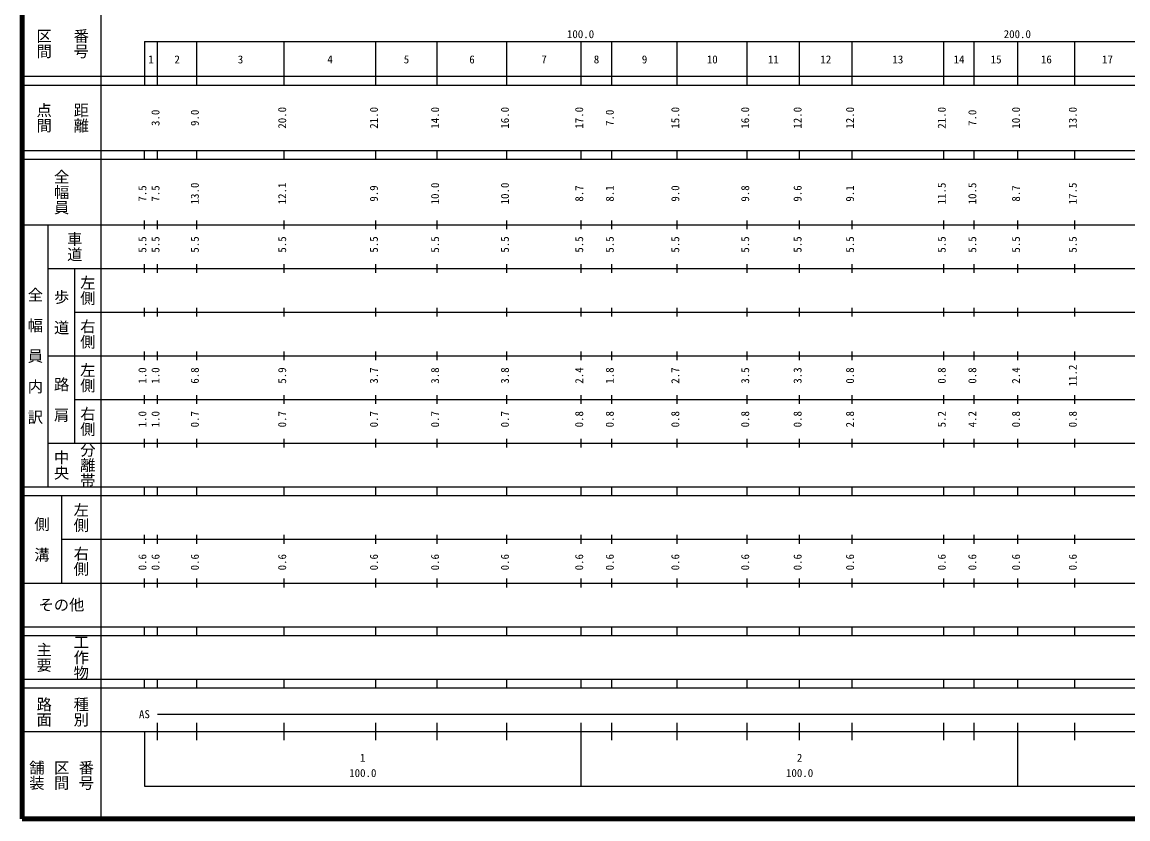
# Model space of a CAD drawing. Units: millimetres on the paper, enlarged 1000 times. Extents: x 40000 to 680000, y 20000 to 380000.
# Drawn here: x 40000 to 293159, y 20000 to 202409 of the extents above; entities that cross this region are included whole.
import ezdxf
from ezdxf.enums import TextEntityAlignment as Align

# ---------------------------------------------------------------- set-up
doc = ezdxf.new("R2010")
doc.units = ezdxf.units.MM
doc.header["$LTSCALE"] = 1000
doc.layers.add('M-TTL', color=2, linetype='Continuous', lineweight=140)
doc.layers.add('M-TTL-BAND', color=7, linetype='Continuous', lineweight=25)
doc.styles.add('@ＭＳ ゴシック', font='')
doc.styles.add('ＭＳ ゴシック', font='')
doc.styles.get('@ＭＳ ゴシック').set_extended_font_data('@MS Gothic')
doc.styles.get('ＭＳ ゴシック').set_extended_font_data('MS Gothic')

msp = doc.modelspace()

# ---------------------------------------------------------------- linework, layer by layer
at = {"layer": 'M-TTL'}
for p, q in [((40000, 380000), (40000, 20000)), ((40000, 20000), (680000, 20000))]:
    msp.add_line(p, q, dxfattribs=at)
at = {"layer": 'M-TTL-BAND'}
for p, q in [((58000, 370000), (58000, 20000)), ((68000, 198000), (579000, 198000)), ((68000, 198000), (68000, 188000)), ((71000, 188000), (71000, 198000)), ((80000, 188000), (80000, 198000)), ((100000, 188000), (100000, 198000)), ((121000, 188000), (121000, 198000)), ((135000, 188000), (135000, 198000)), ((151000, 188000), (151000, 198000)), ((168000, 188000), (168000, 198000)), ((175000, 188000), (175000, 198000)), ((190000, 188000), (190000, 198000)), ((206000, 188000), (206000, 198000)), ((218000, 188000), (218000, 198000)), ((230000, 188000), (230000, 198000)), ((251000, 188000), (251000, 198000)), ((258000, 188000), (258000, 198000)), ((268000, 188000), (268000, 198000)), ((281000, 188000), (281000, 198000)), ((40000, 190000), (579000, 190000)), ((40000, 188000), (579000, 188000)), ((40000, 173000), (579000, 173000)), ((68000, 171000), (68000, 173000)), ((71000, 171000), (71000, 173000)), ((80000, 171000), (80000, 173000)), ((100000, 171000), (100000, 173000)), ((121000, 171000), (121000, 173000)), ((135000, 171000), (135000, 173000)), ((151000, 171000), (151000, 173000)), ((168000, 171000), (168000, 173000)), ((175000, 171000), (175000, 173000)), ((190000, 171000), (190000, 173000)), ((206000, 171000), (206000, 173000)), ((218000, 171000), (218000, 173000)), ((230000, 171000), (230000, 173000)), ((251000, 171000), (251000, 173000)), ((258000, 171000), (258000, 173000)), ((268000, 171000), (268000, 173000)), ((281000, 171000), (281000, 173000)), ((40000, 171000), (579000, 171000)), ((68000, 155000), (68000, 157000)), ((71000, 155000), (71000, 157000)), ((80000, 155000), (80000, 157000)), ((100000, 155000), (100000, 157000)), ((121000, 155000), (121000, 157000)), ((135000, 155000), (135000, 157000)), ((151000, 155000), (151000, 157000)), ((168000, 155000), (168000, 157000)), ((175000, 155000), (175000, 157000)), ((190000, 155000), (190000, 157000)), ((206000, 155000), (206000, 157000)), ((218000, 155000), (218000, 157000)), ((230000, 155000), (230000, 157000)), ((251000, 155000), (251000, 157000)), ((258000, 155000), (258000, 157000)), ((268000, 155000), (268000, 157000)), ((281000, 155000), (281000, 157000)), ((40000, 156000), (579000, 156000)), ((46000, 96000), (46000, 156000)), ((68000, 145000), (68000, 147000)), ((71000, 145000), (71000, 147000)), ((80000, 145000), (80000, 147000)), ((100000, 145000), (100000, 147000)), ((121000, 145000), (121000, 147000)), ((135000, 145000), (135000, 147000)), ((151000, 145000), (151000, 147000)), ((168000, 145000), (168000, 147000)), ((175000, 145000), (175000, 147000)), ((190000, 145000), (190000, 147000)), ((206000, 145000), (206000, 147000)), ((218000, 145000), (218000, 147000)), ((230000, 145000), (230000, 147000)), ((251000, 145000), (251000, 147000)), ((258000, 145000), (258000, 147000)), ((268000, 145000), (268000, 147000)), ((281000, 145000), (281000, 147000)), ((46000, 146000), (579000, 146000)), ((52000, 146000), (52000, 106000)), ((68000, 135000), (68000, 137000)), ((71000, 135000), (71000, 137000)), ((80000, 135000), (80000, 137000)), ((100000, 135000), (100000, 137000)), ((121000, 135000), (121000, 137000)), ((135000, 135000), (135000, 137000)), ((151000, 135000), (151000, 137000)), ((168000, 135000), (168000, 137000)), ((175000, 135000), (175000, 137000)), ((190000, 135000), (190000, 137000)), ((206000, 135000), (206000, 137000)), ((218000, 135000), (218000, 137000)), ((230000, 135000), (230000, 137000)), ((251000, 135000), (251000, 137000)), ((258000, 135000), (258000, 137000)), ((268000, 135000), (268000, 137000)), ((281000, 135000), (281000, 137000)), ((52000, 136000), (579000, 136000)), ((68000, 125000), (68000, 127000)), ((71000, 125000), (71000, 127000)), ((80000, 125000), (80000, 127000)), ((100000, 125000), (100000, 127000)), ((121000, 125000), (121000, 127000)), ((135000, 125000), (135000, 127000)), ((151000, 125000), (151000, 127000)), ((168000, 125000), (168000, 127000)), ((175000, 125000), (175000, 127000)), ((190000, 125000), (190000, 127000)), ((206000, 125000), (206000, 127000)), ((218000, 125000), (218000, 127000)), ((230000, 125000), (230000, 127000)), ((251000, 125000), (251000, 127000)), ((258000, 125000), (258000, 127000)), ((268000, 125000), (268000, 127000)), ((281000, 125000), (281000, 127000)), ((46000, 126000), (579000, 126000)), ((68000, 115000), (68000, 117000)), ((71000, 115000), (71000, 117000)), ((80000, 115000), (80000, 117000)), ((100000, 115000), (100000, 117000)), ((121000, 115000), (121000, 117000)), ((135000, 115000), (135000, 117000)), ((151000, 115000), (151000, 117000)), ((168000, 115000), (168000, 117000)), ((175000, 115000), (175000, 117000)), ((190000, 115000), (190000, 117000)), ((206000, 115000), (206000, 117000)), ((218000, 115000), (218000, 117000)), ((230000, 115000), (230000, 117000)), ((251000, 115000), (251000, 117000)), ((258000, 115000), (258000, 117000)), ((268000, 115000), (268000, 117000)), ((281000, 115000), (281000, 117000)), ((52000, 116000), (579000, 116000)), ((68000, 105000), (68000, 107000)), ((71000, 105000), (71000, 107000)), ((80000, 105000), (80000, 107000)), ((100000, 105000), (100000, 107000)), ((121000, 105000), (121000, 107000)), ((135000, 105000), (135000, 107000)), ((151000, 105000), (151000, 107000)), ((168000, 105000), (168000, 107000)), ((175000, 105000), (175000, 107000)), ((190000, 105000), (190000, 107000)), ((206000, 105000), (206000, 107000)), ((218000, 105000), (218000, 107000)), ((230000, 105000), (230000, 107000)), ((251000, 105000), (251000, 107000)), ((258000, 105000), (258000, 107000)), ((268000, 105000), (268000, 107000)), ((281000, 105000), (281000, 107000)), ((46000, 106000), (579000, 106000)), ((40000, 96000), (579000, 96000)), ((40000, 94000), (579000, 94000)), ((49000, 94000), (49000, 74000)), ((68000, 94000), (68000, 96000)), ((71000, 94000), (71000, 96000)), ((80000, 94000), (80000, 96000)), ((100000, 94000), (100000, 96000)), ((121000, 94000), (121000, 96000)), ((135000, 94000), (135000, 96000)), ((151000, 94000), (151000, 96000)), ((168000, 94000), (168000, 96000)), ((175000, 94000), (175000, 96000)), ((190000, 94000), (190000, 96000)), ((206000, 94000), (206000, 96000)), ((218000, 94000), (218000, 96000)), ((230000, 94000), (230000, 96000)), ((251000, 94000), (251000, 96000)), ((258000, 94000), (258000, 96000)), ((268000, 94000), (268000, 96000)), ((281000, 94000), (281000, 96000)), ((49000, 84000), (579000, 84000)), ((68000, 83000), (68000, 85000)), ((71000, 83000), (71000, 85000)), ((80000, 83000), (80000, 85000)), ((100000, 83000), (100000, 85000)), ((121000, 83000), (121000, 85000)), ((135000, 83000), (135000, 85000)), ((151000, 83000), (151000, 85000)), ((168000, 83000), (168000, 85000)), ((175000, 83000), (175000, 85000)), ((190000, 83000), (190000, 85000)), ((206000, 83000), (206000, 85000)), ((218000, 83000), (218000, 85000)), ((230000, 83000), (230000, 85000)), ((251000, 83000), (251000, 85000)), ((258000, 83000), (258000, 85000)), ((268000, 83000), (268000, 85000)), ((281000, 83000), (281000, 85000)), ((40000, 74000), (579000, 74000)), ((68000, 73000), (68000, 75000)), ((71000, 73000), (71000, 75000)), ((80000, 73000), (80000, 75000)), ((100000, 73000), (100000, 75000)), ((121000, 73000), (121000, 75000)), ((135000, 73000), (135000, 75000)), ((151000, 73000), (151000, 75000)), ((168000, 73000), (168000, 75000)), ((175000, 73000), (175000, 75000)), ((190000, 73000), (190000, 75000)), ((206000, 73000), (206000, 75000)), ((218000, 73000), (218000, 75000)), ((230000, 73000), (230000, 75000)), ((251000, 73000), (251000, 75000)), ((258000, 73000), (258000, 75000)), ((268000, 73000), (268000, 75000)), ((281000, 73000), (281000, 75000)), ((40000, 64000), (579000, 64000)), ((68000, 62000), (68000, 64000)), ((71000, 62000), (71000, 64000)), ((80000, 62000), (80000, 64000)), ((100000, 62000), (100000, 64000)), ((121000, 62000), (121000, 64000)), ((135000, 62000), (135000, 64000)), ((151000, 62000), (151000, 64000)), ((168000, 62000), (168000, 64000)), ((175000, 62000), (175000, 64000)), ((190000, 62000), (190000, 64000)), ((206000, 62000), (206000, 64000)), ((218000, 62000), (218000, 64000)), ((230000, 62000), (230000, 64000)), ((251000, 62000), (251000, 64000)), ((258000, 62000), (258000, 64000)), ((268000, 62000), (268000, 64000)), ((281000, 62000), (281000, 64000)), ((40000, 62000), (579000, 62000)), ((40000, 52000), (579000, 52000)), ((68000, 50000), (68000, 52000)), ((71000, 50000), (71000, 52000)), ((80000, 50000), (80000, 52000)), ((100000, 50000), (100000, 52000)), ((121000, 50000), (121000, 52000)), ((135000, 50000), (135000, 52000)), ((151000, 50000), (151000, 52000)), ((168000, 50000), (168000, 52000)), ((175000, 50000), (175000, 52000)), ((190000, 50000), (190000, 52000)), ((206000, 50000), (206000, 52000)), ((218000, 50000), (218000, 52000)), ((230000, 50000), (230000, 52000)), ((251000, 50000), (251000, 52000)), ((258000, 50000), (258000, 52000)), ((268000, 50000), (268000, 52000)), ((281000, 50000), (281000, 52000)), ((40000, 50000), (579000, 50000)), ((71000, 44000), (565000, 44000)), ((71000, 38000), (71000, 42000)), ((80000, 38000), (80000, 42000)), ((100000, 38000), (100000, 42000)), ((121000, 38000), (121000, 42000)), ((135000, 38000), (135000, 42000)), ((151000, 38000), (151000, 42000)), ((168000, 27500), (168000, 42000)), ((175000, 38000), (175000, 42000)), ((190000, 38000), (190000, 42000)), ((206000, 38000), (206000, 42000)), ((218000, 38000), (218000, 42000)), ((230000, 38000), (230000, 42000)), ((251000, 38000), (251000, 42000)), ((258000, 38000), (258000, 42000)), ((268000, 27500), (268000, 42000)), ((281000, 38000), (281000, 42000)), ((40000, 40000), (579000, 40000)), ((68000, 40000), (68000, 27500)), ((68000, 27500), (579000, 27500))]:
    msp.add_line(p, q, dxfattribs=at)

# ---------------------------------------------------------------- texts
at = {"layer": 'M-TTL-BAND', "style": '@ＭＳ ゴシック'}
for s, p in [('区間', (45000, 197500)), ('番号', (53500, 197500)), ('点間', (45000, 180500)), ('距離', (53500, 180500)), ('全幅員', (49000, 163500)), ('車道', (52000, 151000)), ('左側', (55000, 141000)), ('全\u3000幅\u3000員\u3000内\u3000訳', (43000, 126000)), ('歩\u3000道', (49000, 136000)), ('右側', (55000, 131000)), ('左側', (55000, 121000)), ('路\u3000肩', (49000, 116000)), ('右側', (55000, 111000)), ('中央', (49000, 101000)), ('分離帯', (55000, 101000)), ('左側', (53500, 89000)), ('側\u3000溝', (44500, 84000)), ('右側', (53500, 79000)), ('工作物', (53500, 57000)), ('主要', (45000, 57000)), ('路面', (45000, 44500)), ('種別', (53500, 44500)), ('舗装', (43333, 30000)), ('区間', (49000, 30000)), ('番号', (54667, 30000))]:
    msp.add_text(s, height=2566, rotation=270, dxfattribs=at).set_placement(p, align=Align.MIDDLE_CENTER)
at = {"layer": 'M-TTL-BAND', "style": 'ＭＳ ゴシック'}
for s, p in [('100.0', (167844, 198195)), ('200.0', (267844, 198195)), ('1', (69500, 192405)), ('2', (75500, 192405)), ('3', (90000, 192405)), ('4', (110500, 192405)), ('5', (128000, 192405)), ('6', (143000, 192405)), ('7', (159500, 192405)), ('8', (171500, 192405)), ('9', (182500, 192405)), ('10', (198000, 192405)), ('11', (212000, 192405)), ('12', (224000, 192405)), ('13', (240500, 192405)), ('14', (254500, 192405)), ('15', (263000, 192405)), ('16', (274500, 192405)), ('17', (288500, 192405)), ('AS', (68000, 42500)), ('1', (118000, 32523)), ('2', (218000, 32523)), ('100.0', (118000, 29033)), ('100.0', (218000, 29033))]:
    msp.add_text(s, height=1833, dxfattribs=at).set_placement(p, align=Align.BOTTOM_CENTER)
for s, p in [('20.0', (101000, 180500)), ('21.0', (122000, 180500)), ('14.0', (136000, 180500)), ('16.0', (152000, 180500)), ('17.0', (169000, 180500)), ('15.0', (191000, 180500)), ('16.0', (207000, 180500)), ('12.0', (219000, 180500)), ('12.0', (231000, 180500)), ('21.0', (252000, 180500)), ('10.0', (269000, 180500)), ('13.0', (282000, 180500)), ('3.0', (72000, 180500)), ('9.0', (81000, 180500)), ('7.0', (176000, 180500)), ('7.0', (259000, 180500)), ('7.5', (69000, 163174)), ('7.5', (72000, 163174)), ('13.0', (81000, 163174)), ('12.1', (101000, 163174)), ('9.9', (122000, 163174)), ('10.0', (136000, 163174)), ('10.0', (152000, 163174)), ('8.7', (169000, 163174)), ('8.1', (176000, 163174)), ('9.0', (191000, 163174)), ('9.8', (207000, 163174)), ('9.6', (219000, 163174)), ('9.1', (231000, 163174)), ('11.5', (252000, 163174)), ('10.5', (259000, 163174)), ('8.7', (269000, 163174)), ('17.5', (282000, 163174)), ('5.5', (69000, 151500)), ('5.5', (72000, 151500)), ('5.5', (81000, 151500)), ('5.5', (101000, 151500)), ('5.5', (122000, 151500)), ('5.5', (136000, 151500)), ('5.5', (152000, 151500)), ('5.5', (169000, 151500)), ('5.5', (176000, 151500)), ('5.5', (191000, 151500)), ('5.5', (207000, 151500)), ('5.5', (219000, 151500)), ('5.5', (231000, 151500)), ('5.5', (252000, 151500)), ('5.5', (259000, 151500)), ('5.5', (269000, 151500)), ('5.5', (282000, 151500)), ('1.0', (69000, 121500)), ('1.0', (72000, 121500)), ('6.8', (81000, 121500)), ('5.9', (101000, 121500)), ('3.7', (122000, 121500)), ('3.8', (136000, 121500)), ('3.8', (152000, 121500)), ('2.4', (169000, 121500)), ('1.8', (176000, 121500)), ('2.7', (191000, 121500)), ('3.5', (207000, 121500)), ('3.3', (219000, 121500)), ('0.8', (231000, 121500)), ('0.8', (252000, 121500)), ('0.8', (259000, 121500)), ('2.4', (269000, 121500)), ('11.2', (282000, 121500)), ('1.0', (69000, 111500)), ('1.0', (72000, 111500)), ('0.7', (81000, 111500)), ('0.7', (101000, 111500)), ('0.7', (122000, 111500)), ('0.7', (136000, 111500)), ('0.7', (152000, 111500)), ('0.8', (169000, 111500)), ('0.8', (176000, 111500)), ('0.8', (191000, 111500)), ('0.8', (207000, 111500)), ('0.8', (219000, 111500)), ('2.8', (231000, 111500)), ('5.2', (252000, 111500)), ('4.2', (259000, 111500)), ('0.8', (269000, 111500)), ('0.8', (282000, 111500)), ('0.6', (69000, 78764)), ('0.6', (72000, 78764)), ('0.6', (81000, 78764)), ('0.6', (101000, 78764)), ('0.6', (122000, 78764)), ('0.6', (136000, 78764)), ('0.6', (152000, 78764)), ('0.6', (169000, 78764)), ('0.6', (176000, 78764)), ('0.6', (191000, 78764)), ('0.6', (207000, 78764)), ('0.6', (219000, 78764)), ('0.6', (231000, 78764)), ('0.6', (252000, 78764)), ('0.6', (259000, 78764)), ('0.6', (269000, 78764)), ('0.6', (282000, 78764))]:
    msp.add_text(s, height=1833, rotation=90, dxfattribs=at).set_placement(p, align=Align.BOTTOM_CENTER)
msp.add_text('その他', height=2566, dxfattribs=at).set_placement((49000, 69000), align=Align.MIDDLE_CENTER)

doc.saveas('drawing.dxf')
